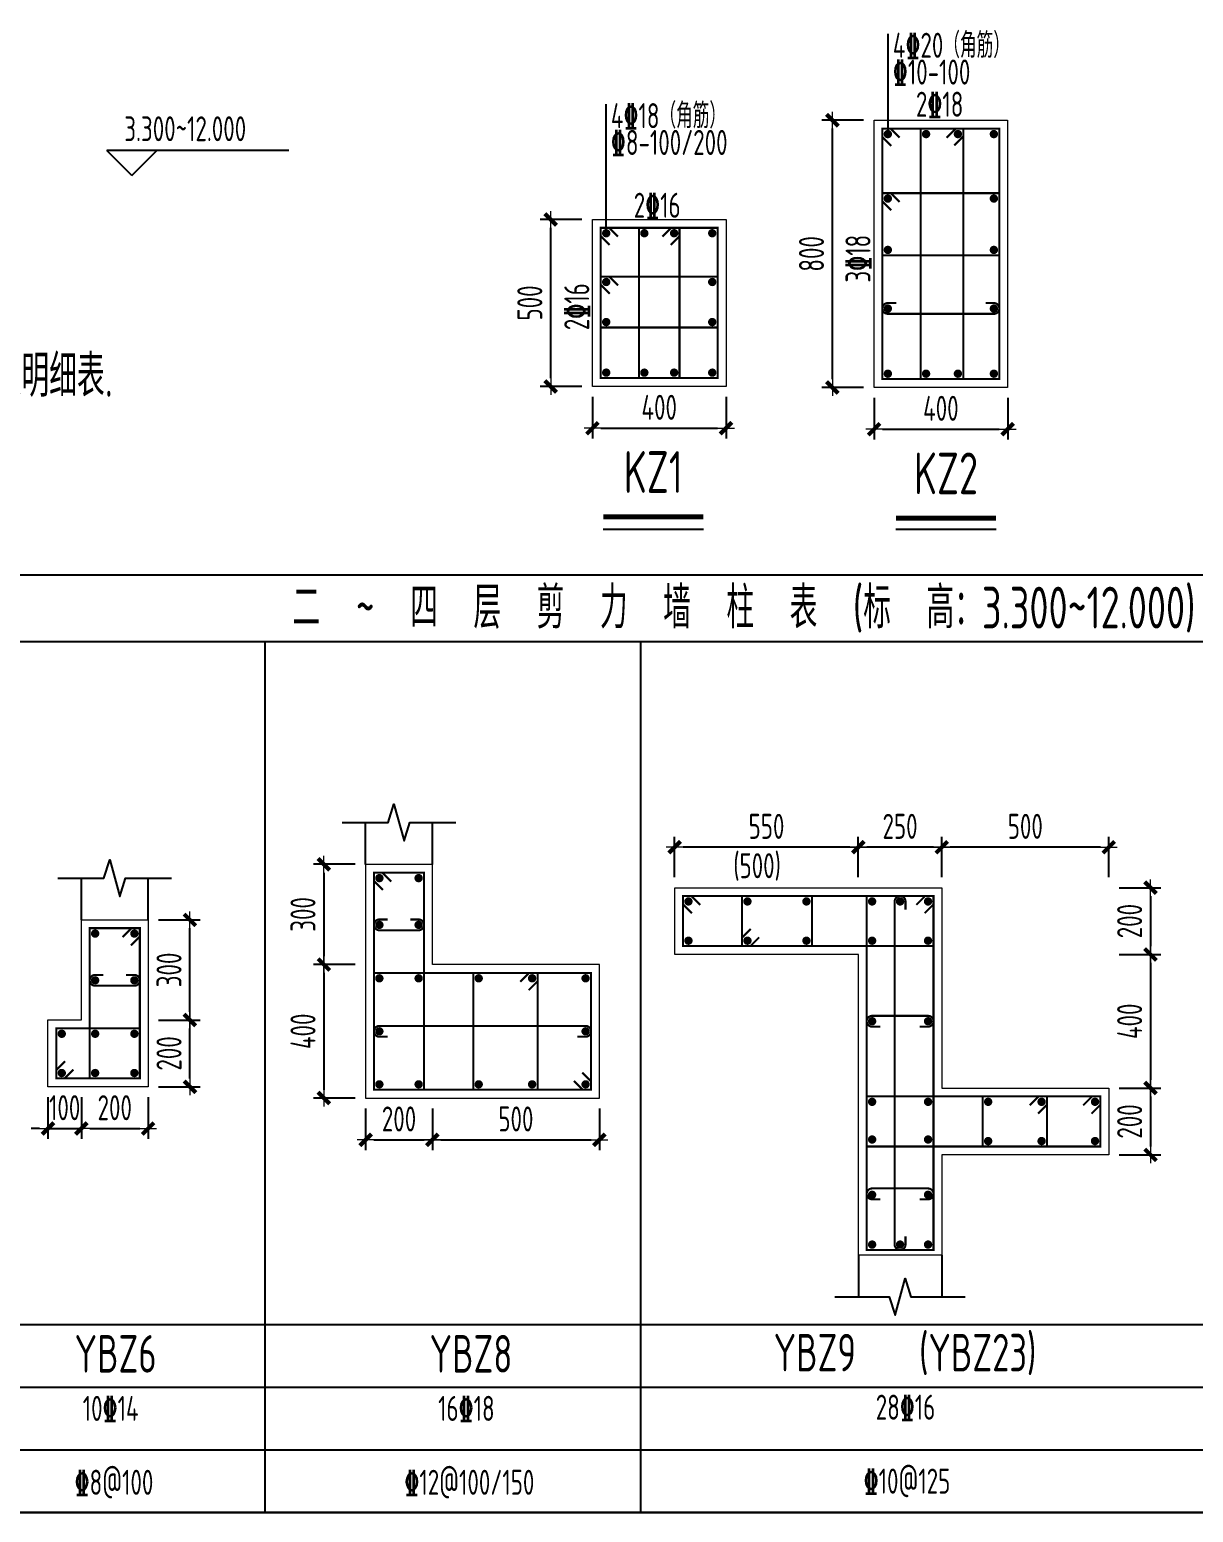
# Model space of a CAD drawing. Extents: x -144902 to 588294, y -160863 to 65494.
# Drawn here: x 10368 to 24307, y -60753 to -42993 of the extents above; entities that cross this region are included whole.
import ezdxf
from ezdxf.enums import TextEntityAlignment as Align

# ---------------------------------------------------------------- set-up
doc = ezdxf.new("R2010")
doc.units = 0
doc.header["$LTSCALE"] = 100
doc.layers.get('0').update_dxf_attribs({"linetype": 'CONTINUOUS'})
doc.layers.get('Defpoints').update_dxf_attribs({"linetype": 'CONTINUOUS'})
for name, color, linetype in [('DIM_ELEV', 3, 'CONTINUOUS'), ('Note', 7, 'CONTINUOUS'), ('TAB', 7, 'CONTINUOUS'), ('TEXT', 7, 'CONTINUOUS'), ('THIN', 7, 'CONTINUOUS'), ('柱', 2, 'CONTINUOUS')]:
    doc.layers.add(name, color=color, linetype=linetype)
for name, color, linetype, lineweight in [('PUB_TEXT', 141, 'CONTINUOUS', 5), ('REIN', 6, 'CONTINUOUS', 18), ('Z-柱大样外框', 7, 'ByLayer', 18), ('Z-详图标注', 3, 'CONTINUOUS', 18)]:
    doc.layers.add(name, color=color, linetype=linetype, lineweight=lineweight)
doc.styles.get("Standard").update_dxf_attribs({"font": 'tssdeng.shx', "width": 0.7, "bigfont": 'tssdchn.shx'})
doc.styles.add('TCCAD_Dimension', font='Tssdeng.shx', dxfattribs={"width": 0.7, "bigfont": 'tssdchn.shx'})
doc.dimstyles.new('TCCAD_25_100', dxfattribs={"dimtxt": 300, "dimasz": 100, "dimexe": 125, "dimexo": 125, "dimgap": 100, "dimtad": 1, "dimdec": 0, "dimlfac": 0.25, "dimzin": 0, "dimdsep": 46, "dimtxsty": 'TCCAD_Dimension', "dimblk": '_TCDBK25_100', "dimcen": 0, "dimclrt": 7, "dimadec": 0, "dimazin": 0, "dimtfac": 1, "dimtdec": 0, "dimtix": 1, "dimtmove": 2, "dimatfit": 3, "dimfxl": 1, "dimtolj": 1, "dimtzin": 0, "dimarcsym": 0})

# ---------------------------------------------------------------- blocks, each defined once
blk = doc.blocks.new('_TCDBK25_100')
blk.add_line((-1, 0), (1, 0))
at = {"const_width": 0.5}
blk.add_lwpolyline([(-0.7, -0.7), (0.7, 0.7)], dxfattribs=at)
blk = doc.blocks.new('*D193')
at = {"layer": 'Defpoints', "color": 0}
for p in [(10587, -55656), (10987, -55656), (10987, -56156)]:
    blk.add_point(p, dxfattribs=at)
at = {"layer": 'Z-详图标注', "color": 0, "lineweight": -2}
for p, q in [((10587, -55781), (10587, -56281)), ((10987, -55781), (10987, -56281)), ((10487, -56156), (10387, -56156)), ((10587, -56156), (10987, -56156)), ((11087, -56156), (11187, -56156))]:
    blk.add_line(p, q, dxfattribs=at)
at = {"layer": 'Z-详图标注', "color": 0, "lineweight": -2, "xscale": 100, "yscale": 100, "zscale": 100}
blk.add_blockref('_TCDBK25_100', (10587, -56156), dxfattribs=at)
at = {"layer": 'Z-详图标注', "color": 0, "lineweight": -2, "xscale": 100, "yscale": 100, "zscale": 100, "rotation": 180}
blk.add_blockref('_TCDBK25_100', (10987, -56156), dxfattribs=at)
at = {"layer": 'Z-详图标注', "color": 7, "insert": (10787, -55906), "char_height": 300, "attachment_point": 5, "style": 'TCCAD_Dimension'}
blk.add_mtext('\\A1;100', dxfattribs=at)
blk = doc.blocks.new('*D194')
at = {"layer": 'Defpoints', "color": 0}
for p in [(10987, -55656), (11787, -55656), (11787, -56156)]:
    blk.add_point(p, dxfattribs=at)
at = {"layer": 'Z-详图标注', "color": 0, "lineweight": -2}
for p, q in [((10987, -55781), (10987, -56281)), ((11787, -55781), (11787, -56281)), ((11087, -56156), (11687, -56156))]:
    blk.add_line(p, q, dxfattribs=at)
at = {"layer": 'Z-详图标注', "color": 0, "lineweight": -2, "xscale": 100, "yscale": 100, "zscale": 100, "rotation": 180}
blk.add_blockref('_TCDBK25_100', (10987, -56156), dxfattribs=at)
at = {"layer": 'Z-详图标注', "color": 0, "lineweight": -2, "xscale": 100, "yscale": 100, "zscale": 100}
blk.add_blockref('_TCDBK25_100', (11787, -56156), dxfattribs=at)
at = {"layer": 'Z-详图标注', "color": 7, "insert": (11387, -55906), "char_height": 300, "attachment_point": 5, "style": 'TCCAD_Dimension'}
blk.add_mtext('\\A1;200', dxfattribs=at)
blk = doc.blocks.new('*D195')
at = {"layer": 'Defpoints', "color": 0}
for p in [(11787, -54856), (12287, -54856), (11787, -55656)]:
    blk.add_point(p, dxfattribs=at)
at = {"layer": 'Z-详图标注', "color": 0, "lineweight": -2}
for p, q in [((11912, -54856), (12412, -54856)), ((12287, -55556), (12287, -54956)), ((11912, -55656), (12412, -55656))]:
    blk.add_line(p, q, dxfattribs=at)
at = {"layer": 'Z-详图标注', "color": 0, "lineweight": -2, "xscale": 100, "yscale": 100, "zscale": 100}
for p, rotation in [((12287, -54856), 90), ((12287, -55656), 270)]:
    blk.add_blockref('_TCDBK25_100', p, dxfattribs=dict(at, rotation=rotation))
at = {"layer": 'Z-详图标注', "color": 7, "insert": (12037, -55256), "char_height": 300, "attachment_point": 5, "rotation": 90, "style": 'TCCAD_Dimension'}
blk.add_mtext('\\A1;200', dxfattribs=at)
blk = doc.blocks.new('*D196')
at = {"layer": 'Defpoints', "color": 0}
for p in [(11787, -53656), (12287, -53656), (11787, -54856)]:
    blk.add_point(p, dxfattribs=at)
at = {"layer": 'Z-详图标注', "color": 0, "lineweight": -2}
for p, q in [((11912, -53656), (12412, -53656)), ((12287, -54756), (12287, -53756)), ((11912, -54856), (12412, -54856))]:
    blk.add_line(p, q, dxfattribs=at)
at = {"layer": 'Z-详图标注', "color": 0, "lineweight": -2, "xscale": 100, "yscale": 100, "zscale": 100}
for p, rotation in [((12287, -53656), 90), ((12287, -54856), 270)]:
    blk.add_blockref('_TCDBK25_100', p, dxfattribs=dict(at, rotation=rotation))
at = {"layer": 'Z-详图标注', "color": 7, "insert": (12037, -54256), "char_height": 300, "attachment_point": 5, "rotation": 90, "style": 'TCCAD_Dimension'}
blk.add_mtext('\\A1;300', dxfattribs=at)
blk = doc.blocks.new('*D197')
at = {"layer": 'Defpoints', "color": 0}
for p in [(14392, -52991), (13892, -54191), (14392, -54191)]:
    blk.add_point(p, dxfattribs=at)
at = {"layer": 'Z-详图标注', "color": 0, "lineweight": -2}
for p, q in [((14267, -52991), (13767, -52991)), ((13892, -53091), (13892, -54091)), ((14267, -54191), (13767, -54191))]:
    blk.add_line(p, q, dxfattribs=at)
at = {"layer": 'Z-详图标注', "color": 0, "lineweight": -2, "xscale": 100, "yscale": 100, "zscale": 100}
for p, rotation in [((13892, -52991), 90), ((13892, -54191), 270)]:
    blk.add_blockref('_TCDBK25_100', p, dxfattribs=dict(at, rotation=rotation))
at = {"layer": 'Z-详图标注', "color": 7, "insert": (13642, -53591), "char_height": 300, "attachment_point": 5, "rotation": 90, "style": 'TCCAD_Dimension'}
blk.add_mtext('\\A1;300', dxfattribs=at)
blk = doc.blocks.new('*D198')
at = {"layer": 'Defpoints', "color": 0}
for p in [(14392, -54191), (13892, -55791), (14392, -55791)]:
    blk.add_point(p, dxfattribs=at)
at = {"layer": 'Z-详图标注', "color": 0, "lineweight": -2}
for p, q in [((14267, -54191), (13767, -54191)), ((13892, -54291), (13892, -55691)), ((14267, -55791), (13767, -55791))]:
    blk.add_line(p, q, dxfattribs=at)
at = {"layer": 'Z-详图标注', "color": 0, "lineweight": -2, "xscale": 100, "yscale": 100, "zscale": 100}
for p, rotation in [((13892, -54191), 90), ((13892, -55791), 270)]:
    blk.add_blockref('_TCDBK25_100', p, dxfattribs=dict(at, rotation=rotation))
at = {"layer": 'Z-详图标注', "color": 7, "insert": (13642, -54991), "char_height": 300, "attachment_point": 5, "rotation": 90, "style": 'TCCAD_Dimension'}
blk.add_mtext('\\A1;400', dxfattribs=at)
blk = doc.blocks.new('*D199')
at = {"layer": 'Defpoints', "color": 0}
for p in [(14392, -55791), (15192, -55791), (15192, -56291)]:
    blk.add_point(p, dxfattribs=at)
at = {"layer": 'Z-详图标注', "color": 0, "lineweight": -2}
for p, q in [((14392, -55916), (14392, -56416)), ((15192, -55916), (15192, -56416)), ((14492, -56291), (15092, -56291))]:
    blk.add_line(p, q, dxfattribs=at)
at = {"layer": 'Z-详图标注', "color": 0, "lineweight": -2, "xscale": 100, "yscale": 100, "zscale": 100, "rotation": 180}
blk.add_blockref('_TCDBK25_100', (14392, -56291), dxfattribs=at)
at = {"layer": 'Z-详图标注', "color": 0, "lineweight": -2, "xscale": 100, "yscale": 100, "zscale": 100}
blk.add_blockref('_TCDBK25_100', (15192, -56291), dxfattribs=at)
at = {"layer": 'Z-详图标注', "color": 7, "insert": (14792, -56041), "char_height": 300, "attachment_point": 5, "style": 'TCCAD_Dimension'}
blk.add_mtext('\\A1;200', dxfattribs=at)
blk = doc.blocks.new('*D200')
at = {"layer": 'Defpoints', "color": 0}
for p in [(15192, -55791), (17192, -55791), (17192, -56291)]:
    blk.add_point(p, dxfattribs=at)
at = {"layer": 'Z-详图标注', "color": 0, "lineweight": -2}
for p, q in [((15192, -55916), (15192, -56416)), ((17192, -55916), (17192, -56416)), ((15292, -56291), (17092, -56291))]:
    blk.add_line(p, q, dxfattribs=at)
at = {"layer": 'Z-详图标注', "color": 0, "lineweight": -2, "xscale": 100, "yscale": 100, "zscale": 100, "rotation": 180}
blk.add_blockref('_TCDBK25_100', (15192, -56291), dxfattribs=at)
at = {"layer": 'Z-详图标注', "color": 0, "lineweight": -2, "xscale": 100, "yscale": 100, "zscale": 100}
blk.add_blockref('_TCDBK25_100', (17192, -56291), dxfattribs=at)
at = {"layer": 'Z-详图标注', "color": 7, "insert": (16192, -56041), "char_height": 300, "attachment_point": 5, "style": 'TCCAD_Dimension'}
blk.add_mtext('\\A1;500', dxfattribs=at)
blk = doc.blocks.new('*D201')
at = {"layer": 'Defpoints', "color": 0}
for p in [(23294, -53271), (23294, -54071), (23794, -54071)]:
    blk.add_point(p, dxfattribs=at)
at = {"layer": 'Z-详图标注', "color": 0, "lineweight": -2}
for p, q in [((23419, -53271), (23919, -53271)), ((23794, -53371), (23794, -53971)), ((23419, -54071), (23919, -54071))]:
    blk.add_line(p, q, dxfattribs=at)
at = {"layer": 'Z-详图标注', "color": 0, "lineweight": -2, "xscale": 100, "yscale": 100, "zscale": 100}
for p, rotation in [((23794, -53271), 90), ((23794, -54071), 270)]:
    blk.add_blockref('_TCDBK25_100', p, dxfattribs=dict(at, rotation=rotation))
at = {"layer": 'Z-详图标注', "color": 7, "insert": (23544, -53671), "char_height": 300, "attachment_point": 5, "rotation": 90, "style": 'TCCAD_Dimension'}
blk.add_mtext('\\A1;200', dxfattribs=at)
blk = doc.blocks.new('*D202')
at = {"layer": 'Defpoints', "color": 0}
for p in [(23294, -54071), (23294, -55671), (23794, -55671)]:
    blk.add_point(p, dxfattribs=at)
at = {"layer": 'Z-详图标注', "color": 0, "lineweight": -2}
for p, q in [((23419, -54071), (23919, -54071)), ((23794, -54171), (23794, -55571)), ((23419, -55671), (23919, -55671))]:
    blk.add_line(p, q, dxfattribs=at)
at = {"layer": 'Z-详图标注', "color": 0, "lineweight": -2, "xscale": 100, "yscale": 100, "zscale": 100}
for p, rotation in [((23794, -54071), 90), ((23794, -55671), 270)]:
    blk.add_blockref('_TCDBK25_100', p, dxfattribs=dict(at, rotation=rotation))
at = {"layer": 'Z-详图标注', "color": 7, "insert": (23544, -54871), "char_height": 300, "attachment_point": 5, "rotation": 90, "style": 'TCCAD_Dimension'}
blk.add_mtext('\\A1;400', dxfattribs=at)
blk = doc.blocks.new('*D203')
at = {"layer": 'Defpoints', "color": 0}
for p in [(23294, -55671), (23294, -56471), (23794, -56471)]:
    blk.add_point(p, dxfattribs=at)
at = {"layer": 'Z-详图标注', "color": 0, "lineweight": -2}
for p, q in [((23419, -55671), (23919, -55671)), ((23794, -55771), (23794, -56371)), ((23419, -56471), (23919, -56471))]:
    blk.add_line(p, q, dxfattribs=at)
at = {"layer": 'Z-详图标注', "color": 0, "lineweight": -2, "xscale": 100, "yscale": 100, "zscale": 100}
for p, rotation in [((23794, -55671), 90), ((23794, -56471), 270)]:
    blk.add_blockref('_TCDBK25_100', p, dxfattribs=dict(at, rotation=rotation))
at = {"layer": 'Z-详图标注', "color": 7, "insert": (23544, -56071), "char_height": 300, "attachment_point": 5, "rotation": 90, "style": 'TCCAD_Dimension'}
blk.add_mtext('\\A1;200', dxfattribs=at)
blk = doc.blocks.new('*D204')
at = {"layer": 'Defpoints', "color": 0}
for p in [(21294, -52786), (21294, -53271), (23294, -53271)]:
    blk.add_point(p, dxfattribs=at)
at = {"layer": 'Z-详图标注', "color": 0, "lineweight": -2}
for p, q in [((21294, -53146), (21294, -52661)), ((23294, -53146), (23294, -52661)), ((23194, -52786), (21394, -52786))]:
    blk.add_line(p, q, dxfattribs=at)
at = {"layer": 'Z-详图标注', "color": 0, "lineweight": -2, "xscale": 100, "yscale": 100, "zscale": 100, "rotation": 180}
blk.add_blockref('_TCDBK25_100', (21294, -52786), dxfattribs=at)
at = {"layer": 'Z-详图标注', "color": 0, "lineweight": -2, "xscale": 100, "yscale": 100, "zscale": 100}
blk.add_blockref('_TCDBK25_100', (23294, -52786), dxfattribs=at)
at = {"layer": 'Z-详图标注', "color": 7, "insert": (22294, -52536), "char_height": 300, "attachment_point": 5, "style": 'TCCAD_Dimension'}
blk.add_mtext('\\A1;500', dxfattribs=at)
blk = doc.blocks.new('*D205')
at = {"layer": 'Defpoints', "color": 0}
for p in [(20294, -52786), (20294, -53271), (21294, -53271)]:
    blk.add_point(p, dxfattribs=at)
at = {"layer": 'Z-详图标注', "color": 0, "lineweight": -2}
for p, q in [((20294, -53146), (20294, -52661)), ((21294, -53146), (21294, -52661)), ((21194, -52786), (20394, -52786))]:
    blk.add_line(p, q, dxfattribs=at)
at = {"layer": 'Z-详图标注', "color": 0, "lineweight": -2, "xscale": 100, "yscale": 100, "zscale": 100, "rotation": 180}
blk.add_blockref('_TCDBK25_100', (20294, -52786), dxfattribs=at)
at = {"layer": 'Z-详图标注', "color": 0, "lineweight": -2, "xscale": 100, "yscale": 100, "zscale": 100}
blk.add_blockref('_TCDBK25_100', (21294, -52786), dxfattribs=at)
at = {"layer": 'Z-详图标注', "color": 7, "insert": (20794, -52536), "char_height": 300, "attachment_point": 5, "style": 'TCCAD_Dimension'}
blk.add_mtext('\\A1;250', dxfattribs=at)
blk = doc.blocks.new('*D206')
at = {"layer": 'Defpoints', "color": 0}
for p in [(18094, -52786), (18094, -53271), (20294, -53271)]:
    blk.add_point(p, dxfattribs=at)
at = {"layer": 'Z-详图标注', "color": 0, "lineweight": -2}
for p, q in [((18094, -53146), (18094, -52661)), ((20294, -53146), (20294, -52661)), ((20194, -52786), (18194, -52786))]:
    blk.add_line(p, q, dxfattribs=at)
at = {"layer": 'Z-详图标注', "color": 0, "lineweight": -2, "xscale": 100, "yscale": 100, "zscale": 100, "rotation": 180}
blk.add_blockref('_TCDBK25_100', (18094, -52786), dxfattribs=at)
at = {"layer": 'Z-详图标注', "color": 0, "lineweight": -2, "xscale": 100, "yscale": 100, "zscale": 100}
blk.add_blockref('_TCDBK25_100', (20294, -52786), dxfattribs=at)
at = {"layer": 'Z-详图标注', "color": 7, "insert": (19194, -52536), "char_height": 300, "attachment_point": 5, "style": 'TCCAD_Dimension'}
blk.add_mtext('\\A1;550', dxfattribs=at)
blk = doc.blocks.new('*D416')
at = {"layer": 'Defpoints', "color": 0}
for p in [(17109, -47267), (18709, -47267), (18709, -47767)]:
    blk.add_point(p, dxfattribs=at)
at = {"layer": 'Z-详图标注', "color": 0, "lineweight": -2}
for p, q in [((17109, -47392), (17109, -47892)), ((18709, -47392), (18709, -47892)), ((17209, -47767), (18609, -47767))]:
    blk.add_line(p, q, dxfattribs=at)
at = {"layer": 'Z-详图标注', "color": 0, "lineweight": -2, "xscale": 100, "yscale": 100, "zscale": 100, "rotation": 180}
blk.add_blockref('_TCDBK25_100', (17109, -47767), dxfattribs=at)
at = {"layer": 'Z-详图标注', "color": 0, "lineweight": -2, "xscale": 100, "yscale": 100, "zscale": 100}
blk.add_blockref('_TCDBK25_100', (18709, -47767), dxfattribs=at)
at = {"layer": 'Z-详图标注', "color": 7, "insert": (17909, -47517), "char_height": 300, "attachment_point": 5, "style": 'TCCAD_Dimension'}
blk.add_mtext('\\A1;400', dxfattribs=at)
blk = doc.blocks.new('*D417')
at = {"layer": 'Defpoints', "color": 0}
for p in [(16609, -45267), (17109, -45267), (17109, -47267)]:
    blk.add_point(p, dxfattribs=at)
at = {"layer": 'Z-详图标注', "color": 0, "lineweight": -2}
for p, q in [((16984, -45267), (16484, -45267)), ((16609, -47167), (16609, -45367)), ((16984, -47267), (16484, -47267))]:
    blk.add_line(p, q, dxfattribs=at)
at = {"layer": 'Z-详图标注', "color": 0, "lineweight": -2, "xscale": 100, "yscale": 100, "zscale": 100}
for p, rotation in [((16609, -45267), 90), ((16609, -47267), 270)]:
    blk.add_blockref('_TCDBK25_100', p, dxfattribs=dict(at, rotation=rotation))
at = {"layer": 'Z-详图标注', "color": 7, "insert": (16359, -46267), "char_height": 300, "attachment_point": 5, "rotation": 90, "style": 'TCCAD_Dimension'}
blk.add_mtext('\\A1;500', dxfattribs=at)
blk = doc.blocks.new('*D418')
at = {"layer": 'Defpoints', "color": 0}
for p in [(20483, -47279), (22083, -47279), (22083, -47779)]:
    blk.add_point(p, dxfattribs=at)
at = {"layer": 'Z-详图标注', "color": 0, "lineweight": -2}
for p, q in [((20483, -47404), (20483, -47904)), ((22083, -47404), (22083, -47904)), ((20583, -47779), (21983, -47779))]:
    blk.add_line(p, q, dxfattribs=at)
at = {"layer": 'Z-详图标注', "color": 0, "lineweight": -2, "xscale": 100, "yscale": 100, "zscale": 100, "rotation": 180}
blk.add_blockref('_TCDBK25_100', (20483, -47779), dxfattribs=at)
at = {"layer": 'Z-详图标注', "color": 0, "lineweight": -2, "xscale": 100, "yscale": 100, "zscale": 100}
blk.add_blockref('_TCDBK25_100', (22083, -47779), dxfattribs=at)
at = {"layer": 'Z-详图标注', "color": 7, "insert": (21283, -47529), "char_height": 300, "attachment_point": 5, "style": 'TCCAD_Dimension'}
blk.add_mtext('\\A1;400', dxfattribs=at)
blk = doc.blocks.new('*D419')
at = {"layer": 'Defpoints', "color": 0}
for p in [(19983, -44079), (20483, -44079), (20483, -47279)]:
    blk.add_point(p, dxfattribs=at)
at = {"layer": 'Z-详图标注', "color": 0, "lineweight": -2}
for p, q in [((20358, -44079), (19858, -44079)), ((19983, -47179), (19983, -44179)), ((20358, -47279), (19858, -47279))]:
    blk.add_line(p, q, dxfattribs=at)
at = {"layer": 'Z-详图标注', "color": 0, "lineweight": -2, "xscale": 100, "yscale": 100, "zscale": 100}
for p, rotation in [((19983, -44079), 90), ((19983, -47279), 270)]:
    blk.add_blockref('_TCDBK25_100', p, dxfattribs=dict(at, rotation=rotation))
at = {"layer": 'Z-详图标注', "color": 7, "insert": (19733, -45679), "char_height": 300, "attachment_point": 5, "rotation": 90, "style": 'TCCAD_Dimension'}
blk.add_mtext('\\A1;800', dxfattribs=at)

msp = doc.modelspace()

# ---------------------------------------------------------------- linework, layer by layer
at = {"layer": 'DIM_ELEV'}
for p, q in [((11592.127, -44740.953), (11292.127, -44440.953)), ((13473.427, -44440.953), (11292.127, -44440.953)), ((11592.127, -44740.953), (11892.127, -44440.953))]:
    msp.add_line(p, q, dxfattribs=at)
at = {"layer": 'REIN', "color": 210, "const_width": 25}
for points in [[(20688.709, -44385.153), (20582.643, -44279.087), (20582.643, -44179.087), (21982.643, -44179.087), (21982.643, -47179.087), (20582.643, -47179.087), (20582.643, -44179.087), (20682.643, -44179.087), (20788.709, -44285.153)], [(17315.164, -45572.753), (17209.098, -45466.687), (17209.098, -45366.687), (18609.098, -45366.687), (18609.098, -47166.687), (17209.098, -47166.687), (17209.098, -45366.687), (17309.098, -45366.687), (17415.164, -45472.753)]]:
    msp.add_lwpolyline(points, dxfattribs=at)
at = {"layer": 'REIN', "color": 6, "const_width": 50}
for points in [[(20622.643, -44244.087, 1), (20672.643, -44244.087, 1)], [(21080.636, -44244.087, 1), (21130.636, -44244.087, 1)], [(21461.935, -44244.087, 1), (21511.935, -44244.087, 1)], [(21892.643, -44244.087, 1), (21942.643, -44244.087, 1)], [(20622.643, -45016.336, 1), (20672.643, -45016.336, 1)], [(21892.643, -45016.336, 1), (21942.643, -45016.336, 1)], [(17249.098, -45431.687, 1), (17299.098, -45431.687, 1)], [(17705.764, -45431.687, 1), (17755.764, -45431.687, 1)], [(18062.431, -45431.687, 1), (18112.431, -45431.687, 1)], [(18519.098, -45431.687, 1), (18569.098, -45431.687, 1)], [(20622.643, -45631.673, 1), (20672.643, -45631.673, 1)], [(21892.643, -45631.673, 1), (21942.643, -45631.673, 1)], [(17249.098, -46015.832, 1), (17299.098, -46015.832, 1)], [(18519.098, -46015.832, 1), (18569.098, -46015.832, 1)], [(20622.643, -46334.477, 1), (20672.643, -46334.477, 1)], [(21892.643, -46334.477, 1), (21942.643, -46334.477, 1)], [(17249.098, -46495.555, 1), (17299.098, -46495.555, 1)], [(18519.098, -46495.555, 1), (18569.098, -46495.555, 1)], [(17249.098, -47101.687, 1), (17299.098, -47101.687, 1)], [(17705.764, -47101.687, 1), (17755.764, -47101.687, 1)], [(18062.431, -47101.687, 1), (18112.431, -47101.687, 1)], [(18519.098, -47101.687, 1), (18569.098, -47101.687, 1)], [(20622.643, -47114.087, 1), (20672.643, -47114.087, 1)], [(21080.636, -47114.087, 1), (21130.636, -47114.087, 1)], [(21461.935, -47114.087, 1), (21511.935, -47114.087, 1)], [(21892.643, -47114.087, 1), (21942.643, -47114.087, 1)], [(20434.331, -56287.049, 1), (20484.331, -56287.049, 1)], [(21104.331, -56287.049, 1), (21154.331, -56287.049, 1)], [(20434.331, -56949.276, 1), (20484.331, -56949.276, 1)], [(21104.331, -56949.276, 1), (21154.331, -56949.276, 1)], [(20434.331, -57545.542, 1), (20484.331, -57545.542, 1)], [(20769.331, -57545.542, 1), (20819.331, -57545.542, 1)], [(21104.331, -57545.542, 1), (21154.331, -57545.542, 1)]]:
    msp.add_lwpolyline(points, format="xyb", close=True, dxfattribs=at)
at = {"layer": 'REIN', "color": 6, "const_width": 25}
for points in [[(21442.56, -44380.386), (21551.935, -44271.011), (21551.935, -44179.087), (21040.636, -44179.087), (21040.636, -47179.087), (21551.935, -47179.087), (21551.935, -44179.087), (21460.011, -44179.087), (21350.636, -44288.463)], [(20688.709, -45157.402), (20582.643, -45051.336), (20582.643, -44951.336), (21982.643, -44951.336), (21982.643, -45696.673), (20582.643, -45696.673), (20582.643, -44951.336), (20682.643, -44951.336), (20788.709, -45057.402)], [(17946.365, -45472.753), (18052.431, -45366.687), (18152.431, -45366.687), (18152.431, -47166.687), (17665.764, -47166.687), (17665.764, -45366.687), (18152.431, -45366.687), (18152.431, -45466.687), (18046.365, -45572.753)], [(17315.164, -46156.898), (17209.098, -46050.832), (17209.098, -45950.832), (18609.098, -45950.832), (18609.098, -46560.555), (17209.098, -46560.555), (17209.098, -45950.832), (17309.098, -45950.832), (17415.164, -46056.898)]]:
    msp.add_lwpolyline(points, dxfattribs=at)
msp.add_lwpolyline([(21817.643, -46267.602), (21917.643, -46267.602, -1), (21917.643, -46397.602), (20647.643, -46397.602, -1), (20647.643, -46267.602), (20747.643, -46267.602)], format="xyb", dxfattribs=at)
at = {"layer": 'REIN', "color": 210, "const_width": 25, "elevation": 0}
for points in [[(14597.988, -53297.383), (14491.922, -53191.317), (14491.922, -53091.317), (15091.922, -53091.317), (15091.922, -55691.317), (14491.922, -55691.317), (14491.922, -53091.317), (14591.922, -53091.317), (14697.988, -53197.383)], [(18300.397, -53576.72), (18194.331, -53470.654), (18194.331, -53370.654), (21194.331, -53370.654), (21194.331, -53970.654), (18194.331, -53970.654), (18194.331, -53370.654), (18294.331, -53370.654), (18400.397, -53476.72)], [(20988.265, -53476.72), (21094.331, -53370.654), (21194.331, -53370.654), (21194.331, -57610.542), (20394.331, -57610.542), (20394.331, -53370.654), (21194.331, -53370.654), (21194.331, -53470.654), (21088.265, -53576.72)], [(11481.101, -53861.588), (11587.167, -53755.522), (11687.167, -53755.522), (11687.167, -55555.522), (11087.167, -55555.522), (11087.167, -53755.522), (11687.167, -53755.522), (11687.167, -53855.522), (11581.101, -53961.588)], [(16985.856, -55485.251), (17091.922, -55591.317), (17091.922, -55691.317), (14491.922, -55691.317), (14491.922, -54291.317), (17091.922, -54291.317), (17091.922, -55691.317), (16991.922, -55691.317), (16885.856, -55585.251)], [(10893.233, -55449.456), (10787.167, -55555.522), (10687.167, -55555.522), (10687.167, -54955.522), (11687.167, -54955.522), (11687.167, -55555.522), (10687.167, -55555.522), (10687.167, -55455.522), (10793.233, -55349.456)], [(22988.265, -55876.678), (23094.331, -55770.612), (23194.331, -55770.612), (23194.331, -56370.612), (20394.331, -56370.612), (20394.331, -55770.612), (23194.331, -55770.612), (23194.331, -55870.612), (23088.265, -55976.678)]]:
    msp.add_lwpolyline(points, dxfattribs=at)
at = {"layer": 'REIN', "color": 6, "const_width": 50, "elevation": 0}
for points in [[(14531.922, -53156.317, 1), (14581.922, -53156.317, 1)], [(15001.922, -53156.317, 1), (15051.922, -53156.317, 1)], [(18234.331, -53435.654, 1), (18284.331, -53435.654, 1)], [(18940.997, -53435.654, 1), (18990.997, -53435.654, 1)], [(19647.664, -53435.654, 1), (19697.664, -53435.654, 1)], [(20434.331, -53435.654, 1), (20484.331, -53435.654, 1)], [(20769.331, -53435.654, 1), (20819.331, -53435.654, 1)], [(21104.331, -53435.654, 1), (21154.331, -53435.654, 1)], [(11127.167, -53820.522, 1), (11177.167, -53820.522, 1)], [(11597.167, -53820.522, 1), (11647.167, -53820.522, 1)], [(14531.922, -53716.317, 1), (14581.922, -53716.317, 1)], [(15001.922, -53716.317, 1), (15051.922, -53716.317, 1)], [(18234.331, -53905.654, 1), (18284.331, -53905.654, 1)], [(18940.997, -53905.654, 1), (18990.997, -53905.654, 1)], [(19647.664, -53905.654, 1), (19697.664, -53905.654, 1)], [(20434.331, -53905.654, 1), (20484.331, -53905.654, 1)], [(21104.331, -53905.654, 1), (21154.331, -53905.654, 1)], [(11127.167, -54380.522, 1), (11177.167, -54380.522, 1)], [(11597.167, -54380.522, 1), (11647.167, -54380.522, 1)], [(14531.922, -54356.317, 1), (14581.922, -54356.317, 1)], [(15001.922, -54356.317, 1), (15051.922, -54356.317, 1)], [(15721.922, -54356.317, 1), (15771.922, -54356.317, 1)], [(16361.922, -54356.317, 1), (16411.922, -54356.317, 1)], [(17001.922, -54356.317, 1), (17051.922, -54356.317, 1)], [(20434.331, -54870.633, 1), (20484.331, -54870.633, 1)], [(21104.331, -54870.633, 1), (21154.331, -54870.633, 1)], [(10727.167, -55020.522, 1), (10777.167, -55020.522, 1)], [(11127.167, -55020.522, 1), (11177.167, -55020.522, 1)], [(11597.167, -55020.522, 1), (11647.167, -55020.522, 1)], [(14531.922, -54991.317, 1), (14581.922, -54991.317, 1)], [(17001.922, -54991.317, 1), (17051.922, -54991.317, 1)], [(10727.167, -55490.522, 1), (10777.167, -55490.522, 1)], [(11127.167, -55490.522, 1), (11177.167, -55490.522, 1)], [(11597.167, -55490.522, 1), (11647.167, -55490.522, 1)], [(14531.922, -55626.317, 1), (14581.922, -55626.317, 1)], [(15001.922, -55626.317, 1), (15051.922, -55626.317, 1)], [(15721.922, -55626.317, 1), (15771.922, -55626.317, 1)], [(16361.922, -55626.317, 1), (16411.922, -55626.317, 1)], [(17001.922, -55626.317, 1), (17051.922, -55626.317, 1)], [(20434.331, -55835.612, 1), (20484.331, -55835.612, 1)], [(21104.331, -55835.612, 1), (21154.331, -55835.612, 1)], [(21824.331, -55835.612, 1), (21874.331, -55835.612, 1)], [(22464.331, -55835.612, 1), (22514.331, -55835.612, 1)], [(23104.331, -55835.612, 1), (23154.331, -55835.612, 1)], [(21824.331, -56305.612, 1), (21874.331, -56305.612, 1)], [(22464.331, -56305.612, 1), (22514.331, -56305.612, 1)], [(23104.331, -56305.612, 1), (23154.331, -56305.612, 1)]]:
    msp.add_lwpolyline(points, format="xyb", close=True, dxfattribs=at)
at = {"layer": 'REIN', "color": 6, "const_width": 25, "elevation": 0}
for points in [[(19107.063, -53864.588), (19000.997, -53970.654), (18900.997, -53970.654), (18900.997, -53370.654), (19737.664, -53370.654), (19737.664, -53970.654), (18900.997, -53970.654), (18900.997, -53870.654), (19007.063, -53764.588)], [(16245.856, -54397.383), (16351.922, -54291.317), (16451.922, -54291.317), (16451.922, -55691.317), (15681.922, -55691.317), (15681.922, -54291.317), (16451.922, -54291.317), (16451.922, -54391.317), (16345.856, -54497.383)], [(22348.265, -55876.678), (22454.331, -55770.612), (22554.331, -55770.612), (22554.331, -56370.612), (21784.331, -56370.612), (21784.331, -55770.612), (22554.331, -55770.612), (22554.331, -55870.612), (22448.265, -55976.678)]]:
    msp.add_lwpolyline(points, dxfattribs=at)
for points in [[(20859.331, -57445.542), (20859.331, -57545.542, -1), (20729.331, -57545.542), (20729.331, -53435.654, -1), (20859.331, -53435.654), (20859.331, -53535.654)], [(14926.922, -53651.317), (15026.922, -53651.317, -1), (15026.922, -53781.317), (14556.922, -53781.317, -1), (14556.922, -53651.317), (14656.922, -53651.317)], [(11522.167, -54315.522), (11622.167, -54315.522, -1), (11622.167, -54445.522), (11152.167, -54445.522, -1), (11152.167, -54315.522), (11252.167, -54315.522)], [(20559.331, -54935.633), (20459.331, -54935.633, -1), (20459.331, -54805.633), (21129.331, -54805.633, -1), (21129.331, -54935.633), (21029.331, -54935.633)], [(14656.922, -55056.317), (14556.922, -55056.317, -1), (14556.922, -54926.317), (17026.922, -54926.317, -1), (17026.922, -55056.317), (16926.922, -55056.317)], [(20559.331, -57003.399), (20459.331, -57003.399, -1), (20459.331, -56873.399), (21129.331, -56873.399, -1), (21129.331, -57003.399), (21029.331, -57003.399)]]:
    msp.add_lwpolyline(points, format="xyb", dxfattribs=at)
at = {"layer": 'TAB'}
for p, q in [((-17017.55, -49524.031), (55191.191, -49524.031, 0)), ((-15217.55, -50322.395), (55191.191, -50322.395, 0)), ((13184.587, -50322.395, 0), (13184.587, -60752.972, 0)), ((17684.525, -50322.395, 0), (17684.525, -60752.972, 0)), ((-17017.55, -58502.972, 0), (55191.191, -58502.972, 0)), ((-17017.55, -59252.972, 0), (55191.191, -59252.972, 0)), ((-17017.55, -60002.972, 0), (55191.191, -60002.972, 0)), ((55191.191, -60752.972, 0), (-17017.55, -60752.972, 0)), ((-17017.55, -60752.972, 0), (55191.191, -60752.972, 0))]:
    msp.add_line(p, q, dxfattribs=at)
at = {"layer": 'THIN'}
for p, q in [((14391.922, -52991.317, 0), (14391.922, -52491.317, 0)), ((15191.922, -52991.317, 0), (15191.922, -52491.317, 0)), ((10987.167, -53655.522, 0), (10987.167, -53155.522, 0)), ((11787.167, -53655.522, 0), (11787.167, -53155.522, 0)), ((20294.331, -57670.612, 0), (20294.331, -58170.612, 0)), ((21294.331, -57670.612, 0), (21294.331, -58170.612, 0))]:
    msp.add_line(p, q, dxfattribs=at)
at = {"layer": 'THIN', "elevation": 0}
for points in [[(14111.922, -52491.317), (14661.922, -52491.317), (14731.922, -52271.317), (14851.922, -52711.317), (14921.922, -52491.317), (15471.922, -52491.317)], [(10707.167, -53155.522), (11257.167, -53155.522), (11327.167, -52935.522), (11447.167, -53375.522), (11517.167, -53155.522), (12067.167, -53155.522)], [(20014.331, -58170.612), (20664.331, -58170.612), (20734.331, -58390.612), (20854.331, -57950.612), (20924.331, -58170.612), (21574.331, -58170.612)]]:
    msp.add_lwpolyline(points, dxfattribs=at)
at = {"layer": 'Z-柱大样外框'}
for points in [[(22082.643, -44079.087), (22082.643, -47279.087), (20482.643, -47279.087), (20482.643, -44079.087)], [(18709.098, -45266.687), (18709.098, -47266.687), (17109.098, -47266.687), (17109.098, -45266.687)]]:
    msp.add_lwpolyline(points, close=True, dxfattribs=at)
at = {"layer": 'Z-柱大样外框', "color": 1, "elevation": 0}
for points in [[(15191.922, -54191.317), (15191.922, -52991.317), (14391.922, -52991.317), (14391.922, -55791.317), (17191.922, -55791.317), (17191.922, -54191.317), (15191.922, -54191.317)], [(18094.331, -54070.654), (18094.331, -53270.654), (21294.331, -53270.654), (21294.331, -55670.612), (23294.331, -55670.612), (23294.331, -56470.612), (23294.331, -56470.612), (21294.331, -56470.612), (21294.331, -57670.612), (20294.331, -57670.612), (20294.331, -56470.612), (20294.331, -54070.654)], [(10987.167, -54855.522), (10987.167, -53655.522), (11787.167, -53655.522), (11787.167, -55655.522), (10587.167, -55655.522), (10587.167, -54855.522), (10987.167, -54855.522)]]:
    msp.add_lwpolyline(points, close=True, dxfattribs=at)
at = {"layer": '柱'}
for p, q in [((20647.643, -43044.087), (20647.643, -44244.087)), ((17269.909, -43887.366), (17269.909, -45431.687)), ((17237.963, -48976.779), (18437.963, -48976.779)), ((20744.487, -48976.779), (21944.487, -48976.779))]:
    msp.add_line(p, q, dxfattribs=at)
at = {"layer": '柱', "const_width": 60}
for points in [[(17237.963, -48826.779), (18437.963, -48826.779)], [(20744.487, -48843.491), (21944.487, -48843.491)]]:
    msp.add_lwpolyline(points, dxfattribs=at)

# ---------------------------------------------------------------- texts
at = {"layer": 'Note', "color": 7, "width": 0.7}
msp.add_text('二  ~  四  层  剪  力  墙  柱  表  (标  高：3.300~12.000)', height=500, dxfattribs=at).set_placement((18924.422, -49913.276), align=Align.MIDDLE)
at = {"layer": 'PUB_TEXT', "width": 0.705882}
msp.add_text('3.300~12.000', height=297.5, dxfattribs=at).set_placement((11501.458, -44329.044))
at = {"layer": 'TAB', "width": 0.7}
for s, p in [('(YBZ23)', (21724.124, -58839.774, 0)), ('YBZ6', (11396.834, -58854.093, 0)), ('YBZ8', (15653.881, -58854.093, 0)), ('YBZ9', (19772.43, -58839.774, 0))]:
    msp.add_text(s, height=450, dxfattribs=at).set_placement(p, align=Align.MIDDLE_CENTER)
at = {"layer": 'TAB', "color": 7, "width": 0.7}
for s, p in [('10%%13214', (11003.644, -59747.928, 0)), ('16%%13218', (15260.692, -59747.928, 0)), ('28%%13216', (20502.602, -59733.609, 0))]:
    msp.add_text(s, height=300, dxfattribs=at).set_placement(p, align=Align.BOTTOM_LEFT)
for s, p in [('%%1328@100', (11377.777, -60392.963, 0)), ('%%13212@100/150', (15634.825, -60392.963, 0)), ('%%13210@125', (20876.734, -60378.644, 0))]:
    msp.add_text(s, height=300, dxfattribs=at).set_placement(p, align=Align.MIDDLE_CENTER)
at = {"layer": 'TEXT', "width": 0.7}
msp.add_text('1.柱墙混凝土强度等级:详墙柱混凝土强度等级明细表.', height=500, dxfattribs=at).set_placement((3577.525, -47539.735), align=Align.BOTTOM_LEFT)
at = {"layer": 'Z-详图标注', "color": 7, "style": 'TCCAD_Dimension', "width": 0.7}
msp.add_text('(500)', height=300, dxfattribs=at).set_placement((18796.279, -53157.311, 0))
at = {"layer": '柱', "width": 0.7}
for s, p in [('4%%13220（角筋）', (20707.644, -43030.166)), ('%%13210-100 ', (20707.644, -43351.049)), ('4%%13218（角筋）', (17329.91, -43873.445)), ('%%1328-100/200', (17329.91, -44194.328))]:
    msp.add_text(s, height=300, dxfattribs=at).set_placement(p, align=Align.TOP_LEFT)
for s, p in [('2%%13218', (20984.058, -44036.576)), ('2%%13216', (17603.715, -45246.492))]:
    msp.add_text(s, height=300, dxfattribs=at).set_placement(p)
for s, p in [('3%%13218', (20440.407, -46022.671)), ('2%%13216', (17071.482, -46592.857))]:
    msp.add_text(s, height=300, rotation=90, dxfattribs=at).set_placement(p)
for s, p in [('KZ1', (17837.963, -48691.662)), ('KZ2', (21344.487, -48708.374))]:
    msp.add_text(s, height=500, dxfattribs=at).set_placement(p, align=Align.BOTTOM_CENTER)

# ---------------------------------------------------------------- dimensions: what is measured, and where the dimension line sits
at = {"layer": 'Z-详图标注'}
for base, p1, p2, angle, picture, middle in [((19982.643, -44079.087), (20482.643, -47279.087), (20482.643, -44079.087), 90, '*D419', (19732.643, -45679.087)), ((16609.098, -45266.687), (17109.098, -47266.687), (17109.098, -45266.687), 90, '*D417', (16359.098, -46266.687)), ((18094.331, -52785.583, 0), (20294.331, -53270.654, 0), (18094.331, -53270.654, 0), 180, '*D206', (19194.331, -52535.583, 0)), ((20294.331, -52785.583, 0), (21294.331, -53270.654, 0), (20294.331, -53270.654, 0), 180, '*D205', (20794.331, -52535.583, 0)), ((21294.331, -52785.583, 0), (23294.331, -53270.654, 0), (21294.331, -53270.654, 0), 180, '*D204', (22294.331, -52535.583, 0)), ((13891.922, -54191.317, 0), (14391.922, -52991.317, 0), (14391.922, -54191.317, 0), 270, '*D197', (13641.922, -53591.317, 0)), ((23794.331, -54070.654, 0), (23294.331, -53270.654, 0), (23294.331, -54070.654, 0), 270, '*D201', (23544.331, -53670.654, 0)), ((12287.167, -53655.522, 0), (11787.167, -54855.522, 0), (11787.167, -53655.522, 0), 90, '*D196', (12037.167, -54255.522, 0)), ((23794.331, -55670.612, 0), (23294.331, -54070.654, 0), (23294.331, -55670.612, 0), 270, '*D202', (23544.331, -54870.633, 0)), ((13891.922, -55791.317, 0), (14391.922, -54191.317, 0), (14391.922, -55791.317, 0), 270, '*D198', (13641.922, -54991.317, 0)), ((12287.167, -54855.522, 0), (11787.167, -55655.522, 0), (11787.167, -54855.522, 0), 90, '*D195', (12037.167, -55255.522, 0)), ((23794.331, -56470.612, 0), (23294.331, -55670.612, 0), (23294.331, -56470.612, 0), 270, '*D203', (23544.331, -56070.612, 0))]:
    dim = msp.add_linear_dim(base=base, p1=p1, p2=p2, angle=angle, dimstyle='TCCAD_25_100', dxfattribs=at)
    dim.commit()
    dim.dimension.update_dxf_attribs({"geometry": picture, "text_midpoint": middle})
for base, p1, p2, picture, middle in [((18709.098, -47766.687), (17109.098, -47266.687), (18709.098, -47266.687), '*D416', (17909.098, -47516.687)), ((22082.643, -47779.087), (20482.643, -47279.087), (22082.643, -47279.087), '*D418', (21282.643, -47529.087)), ((10987.167, -56155.522, 0), (10587.167, -55655.522, 0), (10987.167, -55655.522, 0), '*D193', (10787.167, -55905.522, 0)), ((11787.167, -56155.522, 0), (10987.167, -55655.522, 0), (11787.167, -55655.522, 0), '*D194', (11387.167, -55905.522, 0)), ((15191.922, -56291.317, 0), (14391.922, -55791.317, 0), (15191.922, -55791.317, 0), '*D199', (14791.922, -56041.317, 0)), ((17191.922, -56291.317, 0), (15191.922, -55791.317, 0), (17191.922, -55791.317, 0), '*D200', (16191.922, -56041.317, 0))]:
    dim = msp.add_linear_dim(base=base, p1=p1, p2=p2, dimstyle='TCCAD_25_100', dxfattribs=at)
    dim.commit()
    dim.dimension.update_dxf_attribs({"geometry": picture, "text_midpoint": middle})

doc.saveas('drawing.dxf')
